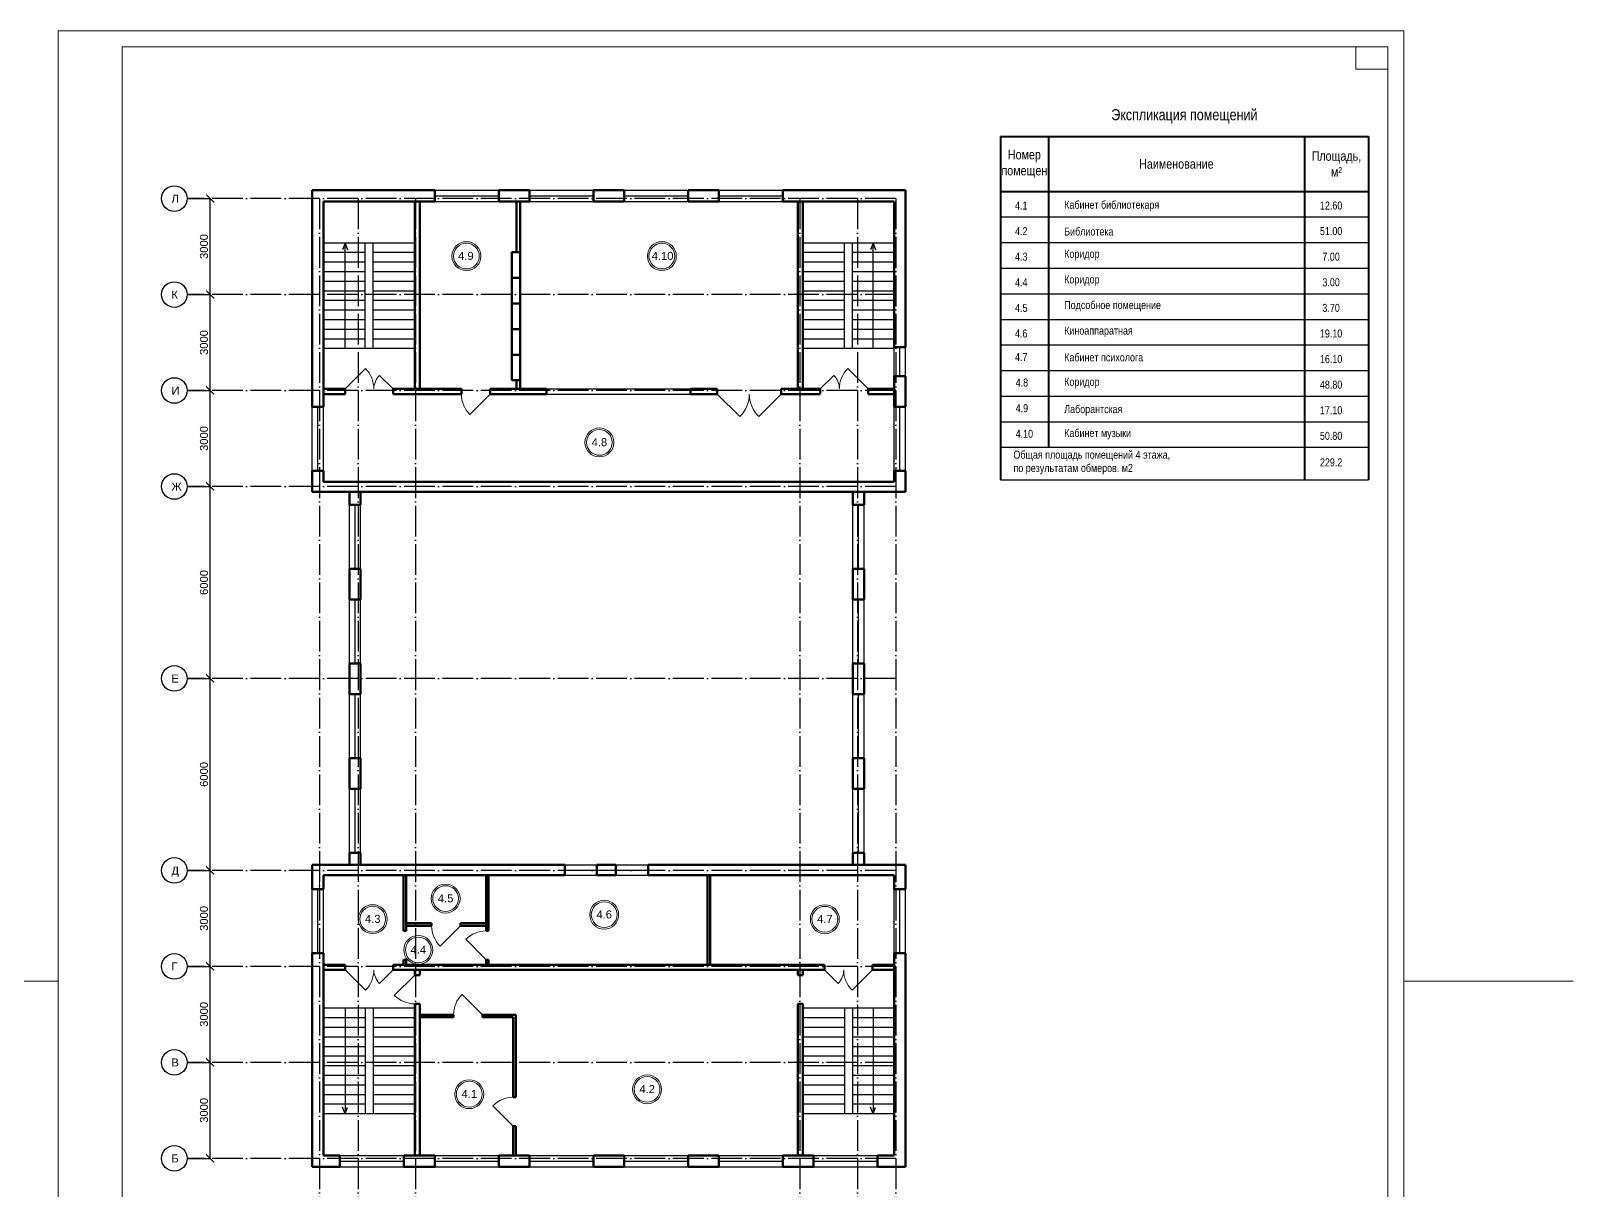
# Model space of a CAD drawing. Header units: millimetres. Extents: x 1982 to 10001982, y -1005230 to 4320529.
# Drawn here: x 2609872 to 2658059, y 1146614 to 1182850 of the extents above; entities that cross this region are included whole.
import ezdxf
from ezdxf.enums import TextEntityAlignment as Align

# ---------------------------------------------------------------- set-up
doc = ezdxf.new("R2010")
doc.units = ezdxf.units.MM
doc.linetypes.add('ACAD_ISO04W100', pattern=[30, 24, -3, 0, -3])
for name, color, linetype, lineweight in [('Level 50', 7, 'Continuous', 0), ('Level 63', 7, 'Continuous', 0), ('Двери', 250, 'Continuous', 5), ('Стены', 7, 'Continuous', 50)]:
    doc.layers.add(name, color=color, linetype=linetype, lineweight=lineweight)
for name, color, linetype in [('Окна', 127, 'Continuous'), ('Оси', 30, 'Continuous'), ('Осн надпись', 7, 'Continuous'), ('размеры оси', 163, 'Continuous')]:
    doc.layers.add(name, color=color, linetype=linetype)
doc.styles.add('_ТАБЛИЧНЫЙ(1-100)', font='arial.ttf', dxfattribs={"width": 0.8, "height": 300})
doc.styles.add('_ТЕКСТОВЫЙ', font='arial.ttf', dxfattribs={"width": 0.8})
doc.styles.get("Standard").update_dxf_attribs({"font": 'arial.ttf'})
doc.styles.add('Style-Arial', font='arial.ttf')
doc.dimstyles.new('100', dxfattribs={"dimtxt": 250, "dimasz": 250, "dimexe": 1.25, "dimexo": 0.625, "dimgap": 65, "dimtad": 1, "dimtxsty": 'Standard', "dimblk": 'ARCHTICK', "dimcen": 250, "dimadec": 0, "dimazin": 0, "dimtfac": 1, "dimtmove": 0, "dimatfit": 3, "dimldrblk": 'ARCHTICK', "dimfxl": 1, "dimarcsym": 0})

# ---------------------------------------------------------------- blocks, each defined once
blk = doc.blocks.new('_ArchTick')
at = {"color": 0, "linetype": 'ByBlock', "const_width": 0.15}
blk.add_lwpolyline([(-0.5, -0.5), (0.5, 0.5)], dxfattribs=at)
blk = doc.blocks.new('*D356')
at = {"layer": 'Defpoints', "color": 0, "lineweight": 0, "transparency": 16777216}
for p in [(2614756, 1150608), (2615474, 1150608), (2614756, 1147608)]:
    blk.add_point(p, dxfattribs=at)
at = {"layer": 'размеры оси', "color": 0, "lineweight": -2, "transparency": 16777216}
for p, q in [((2614756, 1150608), (2615475, 1150608)), ((2615474, 1147608), (2615474, 1150608)), ((2614756, 1147608), (2615475, 1147608))]:
    blk.add_line(p, q, dxfattribs=at)
at = {"layer": 'размеры оси', "color": 0, "lineweight": -2, "transparency": 16777216, "xscale": 250, "yscale": 250, "zscale": 250}
for p, rotation in [((2615474, 1150608), 90), ((2615474, 1147608), 270)]:
    blk.add_blockref('_ArchTick', p, dxfattribs=dict(at, rotation=rotation))
at = {"layer": 'размеры оси', "color": 0, "transparency": 16777216, "insert": (2615281, 1149108), "char_height": 250, "attachment_point": 5, "rotation": 90}
blk.add_mtext('3000', dxfattribs=at)
blk = doc.blocks.new('*D357')
at = {"layer": 'Defpoints', "color": 0, "lineweight": 0, "transparency": 16777216}
for p in [(2614756, 1153608), (2615474, 1153608), (2614756, 1150608)]:
    blk.add_point(p, dxfattribs=at)
at = {"layer": 'размеры оси', "color": 0, "lineweight": -2, "transparency": 16777216}
for p, q in [((2614756, 1153608), (2615475, 1153608)), ((2615474, 1150608), (2615474, 1153608)), ((2614756, 1150608), (2615475, 1150608))]:
    blk.add_line(p, q, dxfattribs=at)
at = {"layer": 'размеры оси', "color": 0, "lineweight": -2, "transparency": 16777216, "xscale": 250, "yscale": 250, "zscale": 250}
for p, rotation in [((2615474, 1153608), 90), ((2615474, 1150608), 270)]:
    blk.add_blockref('_ArchTick', p, dxfattribs=dict(at, rotation=rotation))
at = {"layer": 'размеры оси', "color": 0, "transparency": 16777216, "insert": (2615281, 1152108), "char_height": 250, "attachment_point": 5, "rotation": 90}
blk.add_mtext('3000', dxfattribs=at)
blk = doc.blocks.new('*D358')
at = {"layer": 'Defpoints', "color": 0, "lineweight": 0, "transparency": 16777216}
for p in [(2614756, 1156608), (2615474, 1156608), (2614756, 1153608)]:
    blk.add_point(p, dxfattribs=at)
at = {"layer": 'размеры оси', "color": 0, "lineweight": -2, "transparency": 16777216}
for p, q in [((2614756, 1156608), (2615475, 1156608)), ((2615474, 1153608), (2615474, 1156608)), ((2614756, 1153608), (2615475, 1153608))]:
    blk.add_line(p, q, dxfattribs=at)
at = {"layer": 'размеры оси', "color": 0, "lineweight": -2, "transparency": 16777216, "xscale": 250, "yscale": 250, "zscale": 250}
for p, rotation in [((2615474, 1156608), 90), ((2615474, 1153608), 270)]:
    blk.add_blockref('_ArchTick', p, dxfattribs=dict(at, rotation=rotation))
at = {"layer": 'размеры оси', "color": 0, "transparency": 16777216, "insert": (2615281, 1155108), "char_height": 250, "attachment_point": 5, "rotation": 90}
blk.add_mtext('3000', dxfattribs=at)
blk = doc.blocks.new('*D359')
at = {"layer": 'Defpoints', "color": 0, "lineweight": 0, "transparency": 16777216}
for p in [(2614756, 1162608), (2615474, 1162608), (2614756, 1156608)]:
    blk.add_point(p, dxfattribs=at)
at = {"layer": 'размеры оси', "color": 0, "lineweight": -2, "transparency": 16777216}
for p, q in [((2614756, 1162608), (2615475, 1162608)), ((2615474, 1156608), (2615474, 1162608)), ((2614756, 1156608), (2615475, 1156608))]:
    blk.add_line(p, q, dxfattribs=at)
at = {"layer": 'размеры оси', "color": 0, "lineweight": -2, "transparency": 16777216, "xscale": 250, "yscale": 250, "zscale": 250}
for p, rotation in [((2615474, 1162608), 90), ((2615474, 1156608), 270)]:
    blk.add_blockref('_ArchTick', p, dxfattribs=dict(at, rotation=rotation))
at = {"layer": 'размеры оси', "color": 0, "transparency": 16777216, "insert": (2615281, 1159608), "char_height": 250, "attachment_point": 5, "rotation": 90}
blk.add_mtext('6000', dxfattribs=at)
blk = doc.blocks.new('*D360')
at = {"layer": 'Defpoints', "color": 0, "lineweight": 0, "transparency": 16777216}
for p in [(2614756, 1168608), (2615474, 1168608), (2614756, 1162608)]:
    blk.add_point(p, dxfattribs=at)
at = {"layer": 'размеры оси', "color": 0, "lineweight": -2, "transparency": 16777216}
for p, q in [((2614756, 1168608), (2615475, 1168608)), ((2615474, 1162608), (2615474, 1168608)), ((2614756, 1162608), (2615475, 1162608))]:
    blk.add_line(p, q, dxfattribs=at)
at = {"layer": 'размеры оси', "color": 0, "lineweight": -2, "transparency": 16777216, "xscale": 250, "yscale": 250, "zscale": 250}
for p, rotation in [((2615474, 1168608), 90), ((2615474, 1162608), 270)]:
    blk.add_blockref('_ArchTick', p, dxfattribs=dict(at, rotation=rotation))
at = {"layer": 'размеры оси', "color": 0, "transparency": 16777216, "insert": (2615281, 1165608), "char_height": 250, "attachment_point": 5, "rotation": 90}
blk.add_mtext('6000', dxfattribs=at)
blk = doc.blocks.new('*D361')
at = {"layer": 'Defpoints', "color": 0, "lineweight": 0, "transparency": 16777216}
for p in [(2614756, 1171608), (2615474, 1171608), (2614756, 1168608)]:
    blk.add_point(p, dxfattribs=at)
at = {"layer": 'размеры оси', "color": 0, "lineweight": -2, "transparency": 16777216}
for p, q in [((2614756, 1171608), (2615475, 1171608)), ((2615474, 1168608), (2615474, 1171608)), ((2614756, 1168608), (2615475, 1168608))]:
    blk.add_line(p, q, dxfattribs=at)
at = {"layer": 'размеры оси', "color": 0, "lineweight": -2, "transparency": 16777216, "xscale": 250, "yscale": 250, "zscale": 250}
for p, rotation in [((2615474, 1171608), 90), ((2615474, 1168608), 270)]:
    blk.add_blockref('_ArchTick', p, dxfattribs=dict(at, rotation=rotation))
at = {"layer": 'размеры оси', "color": 0, "transparency": 16777216, "insert": (2615281, 1170108), "char_height": 250, "attachment_point": 5, "rotation": 90}
blk.add_mtext('3000', dxfattribs=at)
blk = doc.blocks.new('*D362')
at = {"layer": 'Defpoints', "color": 0, "lineweight": 0, "transparency": 16777216}
for p in [(2614756, 1174608), (2615474, 1174608), (2614756, 1171608)]:
    blk.add_point(p, dxfattribs=at)
at = {"layer": 'размеры оси', "color": 0, "lineweight": -2, "transparency": 16777216}
for p, q in [((2614756, 1174608), (2615475, 1174608)), ((2615474, 1171608), (2615474, 1174608)), ((2614756, 1171608), (2615475, 1171608))]:
    blk.add_line(p, q, dxfattribs=at)
at = {"layer": 'размеры оси', "color": 0, "lineweight": -2, "transparency": 16777216, "xscale": 250, "yscale": 250, "zscale": 250}
for p, rotation in [((2615474, 1174608), 90), ((2615474, 1171608), 270)]:
    blk.add_blockref('_ArchTick', p, dxfattribs=dict(at, rotation=rotation))
at = {"layer": 'размеры оси', "color": 0, "transparency": 16777216, "insert": (2615281, 1173108), "char_height": 250, "attachment_point": 5, "rotation": 90}
blk.add_mtext('3000', dxfattribs=at)
blk = doc.blocks.new('*D363')
at = {"layer": 'Defpoints', "color": 0, "lineweight": 0, "transparency": 16777216}
for p in [(2614756, 1177608), (2615474, 1177608), (2614756, 1174608)]:
    blk.add_point(p, dxfattribs=at)
at = {"layer": 'размеры оси', "color": 0, "lineweight": -2, "transparency": 16777216}
for p, q in [((2614756, 1177608), (2615475, 1177608)), ((2615474, 1174608), (2615474, 1177608)), ((2614756, 1174608), (2615475, 1174608))]:
    blk.add_line(p, q, dxfattribs=at)
at = {"layer": 'размеры оси', "color": 0, "lineweight": -2, "transparency": 16777216, "xscale": 250, "yscale": 250, "zscale": 250}
for p, rotation in [((2615474, 1177608), 90), ((2615474, 1174608), 270)]:
    blk.add_blockref('_ArchTick', p, dxfattribs=dict(at, rotation=rotation))
at = {"layer": 'размеры оси', "color": 0, "transparency": 16777216, "insert": (2615281, 1176108), "char_height": 250, "attachment_point": 5, "rotation": 90}
blk.add_mtext('3000', dxfattribs=at)

msp = doc.modelspace()

# ---------------------------------------------------------------- linework, layer by layer
at = {"color": 0, "linetype": 'ByBlock', "lineweight": 40}
for p, q in [((2640163, 1179544.767), (2651663, 1179544.767)), ((2640163, 1179544.767), (2640163, 1168816.378)), ((2641663, 1179544.767), (2641663, 1169832.34)), ((2649663, 1179544.767), (2649663, 1168816.378)), ((2651663, 1179544.767), (2651663, 1168816.378)), ((2640163, 1177832.34), (2651663, 1177832.34))]:
    msp.add_line(p, q, dxfattribs=at)
at = {"color": 0, "linetype": 'ByBlock', "lineweight": -2}
for p, q in [((2640163, 1177032.34), (2651663, 1177032.34)), ((2640163, 1176232.34), (2651663, 1176232.34)), ((2640163, 1175432.34), (2651663, 1175432.34)), ((2640163, 1174632.34), (2651663, 1174632.34)), ((2640163, 1173832.34), (2651663, 1173832.34)), ((2640163, 1173032.34), (2651663, 1173032.34)), ((2640163, 1172232.34), (2651663, 1172232.34)), ((2640163, 1171432.34), (2651663, 1171432.34)), ((2640163, 1170632.34), (2651663, 1170632.34)), ((2640163, 1169832.34), (2651663, 1169832.34))]:
    msp.add_line(p, q, dxfattribs=at)
for p, q in [((2621864.462, 1176217.579), (2619014.462, 1176217.579)), ((2620314.462, 1175917.579), (2619014.462, 1175917.579)), ((2619690.952, 1176217.579), (2619613.427, 1176009.735)), ((2619690.952, 1172917.579), (2619690.952, 1176217.579)), ((2619690.952, 1176217.579), (2619768.476, 1176009.735)), ((2620314.462, 1172917.579), (2620314.462, 1176217.579)), ((2620564.462, 1172917.579), (2620564.462, 1176217.579)), ((2621864.462, 1175917.579), (2620564.462, 1175917.579)), ((2636844.462, 1176217.579), (2633994.462, 1176217.579)), ((2635294.462, 1175917.579), (2633994.462, 1175917.579)), ((2635294.462, 1172917.579), (2635294.462, 1176217.579)), ((2635544.462, 1172917.579), (2635544.462, 1176217.579)), ((2636844.462, 1175917.579), (2635544.462, 1175917.579)), ((2636184.451, 1176217.579), (2636106.926, 1176009.735)), ((2636184.451, 1172917.579), (2636184.451, 1176217.579)), ((2636184.451, 1176217.579), (2636261.976, 1176009.735)), ((2620314.462, 1175617.579), (2619014.462, 1175617.579)), ((2620314.462, 1175317.579), (2619014.462, 1175317.579)), ((2621864.462, 1175617.579), (2620564.462, 1175617.579)), ((2621864.462, 1175317.579), (2620564.462, 1175317.579)), ((2635294.462, 1175617.579), (2633994.462, 1175617.579)), ((2635294.462, 1175317.579), (2633994.462, 1175317.579)), ((2636844.462, 1175617.579), (2635544.462, 1175617.579)), ((2636844.462, 1175317.579), (2635544.462, 1175317.579)), ((2620314.462, 1175017.579), (2619014.462, 1175017.579)), ((2621864.462, 1175017.579), (2620564.462, 1175017.579)), ((2635294.462, 1175017.579), (2633994.462, 1175017.579)), ((2636844.462, 1175017.579), (2635544.462, 1175017.579)), ((2620314.462, 1174717.579), (2619014.462, 1174717.579)), ((2620314.462, 1174417.579), (2619014.462, 1174417.579)), ((2621864.462, 1174717.579), (2620564.462, 1174717.579)), ((2621864.462, 1174417.579), (2620564.462, 1174417.579)), ((2635294.462, 1174717.579), (2633994.462, 1174717.579)), ((2635294.462, 1174417.579), (2633994.462, 1174417.579)), ((2636844.462, 1174717.579), (2635544.462, 1174717.579)), ((2636844.462, 1174417.579), (2635544.462, 1174417.579)), ((2620314.462, 1174117.579), (2619014.462, 1174117.579)), ((2621864.462, 1174117.579), (2620564.462, 1174117.579)), ((2635294.462, 1174117.579), (2633994.462, 1174117.579)), ((2636844.462, 1174117.579), (2635544.462, 1174117.579)), ((2620314.462, 1173817.579), (2619014.462, 1173817.579)), ((2620314.462, 1173517.579), (2619014.462, 1173517.579)), ((2621864.462, 1173817.579), (2620564.462, 1173817.579)), ((2621864.462, 1173517.579), (2620564.462, 1173517.579)), ((2635294.462, 1173817.579), (2633994.462, 1173817.579)), ((2635294.462, 1173517.579), (2633994.462, 1173517.579)), ((2636844.462, 1173817.579), (2635544.462, 1173817.579)), ((2636844.462, 1173517.579), (2635544.462, 1173517.579)), ((2620314.462, 1173217.579), (2619014.462, 1173217.579)), ((2621864.462, 1172917.579), (2619014.462, 1172917.579)), ((2621864.462, 1173217.579), (2620564.462, 1173217.579)), ((2635294.462, 1173217.579), (2633994.462, 1173217.579)), ((2636844.462, 1172917.579), (2633994.462, 1172917.579)), ((2636844.462, 1173217.579), (2635544.462, 1173217.579)), ((2621864.462, 1152297.579), (2619014.462, 1152297.579)), ((2619690.952, 1152297.579), (2619690.952, 1148997.579)), ((2620314.462, 1152297.579), (2620314.462, 1148997.579)), ((2620564.462, 1152297.579), (2620564.462, 1148997.579)), ((2636844.462, 1152297.579), (2633994.462, 1152297.579)), ((2635294.462, 1152297.579), (2635294.462, 1148997.579)), ((2635544.462, 1152297.579), (2635544.462, 1148997.579)), ((2636184.451, 1152297.579), (2636184.451, 1148997.579)), ((2620314.462, 1151997.579), (2619014.462, 1151997.579)), ((2620314.462, 1151697.579), (2619014.462, 1151697.579)), ((2621864.462, 1151997.579), (2620564.462, 1151997.579)), ((2621864.462, 1151697.579), (2620564.462, 1151697.579)), ((2635294.462, 1151997.579), (2633994.462, 1151997.579)), ((2635294.462, 1151697.579), (2633994.462, 1151697.579)), ((2636844.462, 1151997.579), (2635544.462, 1151997.579)), ((2636844.462, 1151697.579), (2635544.462, 1151697.579)), ((2620314.462, 1151397.579), (2619014.462, 1151397.579)), ((2621864.462, 1151397.579), (2620564.462, 1151397.579)), ((2635294.462, 1151397.579), (2633994.462, 1151397.579)), ((2636844.462, 1151397.579), (2635544.462, 1151397.579)), ((2620314.462, 1151097.579), (2619014.462, 1151097.579)), ((2620314.462, 1150797.579), (2619014.462, 1150797.579)), ((2621864.462, 1151097.579), (2620564.462, 1151097.579)), ((2621864.462, 1150797.579), (2620564.462, 1150797.579)), ((2635294.462, 1151097.579), (2633994.462, 1151097.579)), ((2635294.462, 1150797.579), (2633994.462, 1150797.579)), ((2636844.462, 1151097.579), (2635544.462, 1151097.579)), ((2636844.462, 1150797.579), (2635544.462, 1150797.579)), ((2620314.462, 1150497.579), (2619014.462, 1150497.579)), ((2621864.462, 1150497.579), (2620564.462, 1150497.579)), ((2635294.462, 1150497.579), (2633994.462, 1150497.579)), ((2636844.462, 1150497.579), (2635544.462, 1150497.579)), ((2620314.462, 1150197.579), (2619014.462, 1150197.579)), ((2620314.462, 1149897.579), (2619014.462, 1149897.579)), ((2621864.462, 1150197.579), (2620564.462, 1150197.579)), ((2621864.462, 1149897.579), (2620564.462, 1149897.579)), ((2635294.462, 1150197.579), (2633994.462, 1150197.579)), ((2635294.462, 1149897.579), (2633994.462, 1149897.579)), ((2636844.462, 1150197.579), (2635544.462, 1150197.579)), ((2636844.462, 1149897.579), (2635544.462, 1149897.579)), ((2620314.462, 1149597.579), (2619014.462, 1149597.579)), ((2620314.462, 1149297.579), (2619014.462, 1149297.579)), ((2621864.462, 1149597.579), (2620564.462, 1149597.579)), ((2621864.462, 1149297.579), (2620564.462, 1149297.579)), ((2635294.462, 1149597.579), (2633994.462, 1149597.579)), ((2635294.462, 1149297.579), (2633994.462, 1149297.579)), ((2636844.462, 1149597.579), (2635544.462, 1149597.579)), ((2636844.462, 1149297.579), (2635544.462, 1149297.579)), ((2621864.462, 1148997.579), (2619014.462, 1148997.579)), ((2619690.952, 1148997.579), (2619613.427, 1149205.423)), ((2619690.952, 1148997.579), (2619768.476, 1149205.423)), ((2636844.462, 1148997.579), (2633994.462, 1148997.579)), ((2636184.451, 1148997.579), (2636106.926, 1149205.423)), ((2636184.451, 1148997.579), (2636261.976, 1149205.423))]:
    msp.add_line(p, q)
at = {"lineweight": 30}
for p, q in [((2625978.865, 1171657.579), (2630478.865, 1171657.579)), ((2625978.865, 1171497.579), (2630478.865, 1171497.579)), ((2626554.016, 1156777.579), (2627554.016, 1156777.579)), ((2626554.016, 1156617.579), (2627554.016, 1156617.579)), ((2628154.016, 1156777.579), (2629154.016, 1156777.579)), ((2628154.016, 1156617.579), (2629154.016, 1156617.579)), ((2626554.016, 1156457.579), (2627554.016, 1156457.579)), ((2628154.016, 1156457.579), (2629154.016, 1156457.579))]:
    msp.add_line(p, q, dxfattribs=at)
at = {"lineweight": 53}
for p, q in [((2626554.016, 1156457.579), (2626554.016, 1156777.579)), ((2627554.016, 1156457.579), (2627554.016, 1156777.579)), ((2628154.016, 1156457.579), (2628154.016, 1156777.579)), ((2629154.016, 1156457.579), (2629154.016, 1156777.579)), ((2621514.462, 1154717.579), (2621594.462, 1154717.579)), ((2622394.462, 1154957.579), (2622394.462, 1154877.579)), ((2623294.462, 1154957.579), (2623294.462, 1154877.579)), ((2624094.462, 1154717.579), (2624174.462, 1154717.579)), ((2621514.462, 1153817.579), (2621594.462, 1153817.579)), ((2624094.462, 1153817.579), (2624174.462, 1153817.579)), ((2621864.462, 1153337.579), (2622024.462, 1153337.579)), ((2633834.462, 1153337.579), (2633994.462, 1153337.579)), ((2621864.462, 1152437.579), (2622024.462, 1152437.579)), ((2633834.462, 1152437.579), (2633994.462, 1152437.579)), ((2623079.016, 1152097.579), (2623079.016, 1152017.579)), ((2623979.016, 1152097.579), (2623979.016, 1152017.579)), ((2624944.462, 1149517.579), (2625024.462, 1149517.579)), ((2624944.462, 1148617.579), (2625024.462, 1148617.579))]:
    msp.add_line(p, q, dxfattribs=at)
at = {"color": 40}
msp.add_line((2628154.016, 1156607.579), (2627554.016, 1156607.579), dxfattribs=at)
at = {"color": 7, "linetype": 'Continuous', "lineweight": 0}
for p, q in [((2605434.31, 1153150.016), (2610721.797, 1153150.016)), ((2652771.797, 1153150.016), (2658059.285, 1153150.016))]:
    msp.add_line(p, q, dxfattribs=at)
at = {"color": 7, "linetype": 'Continuous', "lineweight": 13}
for centre, radius in [((2623480.787, 1175807.994), 452.013), ((2623480.787, 1175807.994), 402.013), ((2629586.978, 1175807.994), 452.013), ((2629586.978, 1175807.994), 402.013), ((2627634.587, 1169984.917), 452.013), ((2627634.587, 1169984.917), 402.013), ((2622829.172, 1155727.815), 452.013), ((2622829.172, 1155727.815), 402.013), ((2627785.326, 1155224.214), 452.013), ((2627785.326, 1155224.214), 402.013), ((2620551.757, 1155084.317), 452.013), ((2620551.757, 1155084.317), 402.013), ((2634678.942, 1155082.81), 452.013), ((2634678.942, 1155082.81), 402.013), ((2621977.364, 1154121.606), 452.013), ((2621977.364, 1154121.606), 402.013), ((2623568.885, 1149613.66), 452.013), ((2623568.885, 1149613.66), 402.013), ((2629125.917, 1149765.081), 452.013), ((2629125.917, 1149765.081), 402.013)]:
    msp.add_circle(centre, radius, dxfattribs=at)
at = {"layer": 'Level 50', "color": 7, "linetype": 'Continuous', "lineweight": 13}
for p, q in [((2651271.797, 1182350.016), (2651271.797, 1181650.016)), ((2651271.797, 1181650.016), (2652271.797, 1181650.016))]:
    msp.add_line(p, q, dxfattribs=at)
at = {"layer": 'Level 63', "color": 7, "linetype": 'Continuous', "lineweight": 13}
for points in [[(2610721.797, 1123450.016), (2652771.797, 1123450.016), (2652771.797, 1182850.016), (2610721.797, 1182850.016)], [(2612721.797, 1123950.016), (2652271.797, 1123950.016), (2652271.797, 1182350.016), (2612721.797, 1182350.016)]]:
    msp.add_3dface(points, dxfattribs=at)
at = {"layer": 'Двери'}
for p, q in [((2619689.462, 1171657.579), (2620325.858, 1172293.975)), ((2621189.462, 1171657.579), (2620765.198, 1172081.843)), ((2634534.462, 1171657.579), (2634958.726, 1172081.843)), ((2636034.462, 1171657.579), (2635398.066, 1172293.975)), ((2624224.462, 1171497.579), (2623588.066, 1170861.183)), ((2631318.865, 1171497.579), (2632025.972, 1170790.472)), ((2633318.865, 1171497.579), (2632611.758, 1170790.472)), ((2618894.462, 1155827.579), (2618894.462, 1156457.579)), ((2623294.462, 1154877.579), (2622658.066, 1154241.183)), ((2624094.462, 1153817.579), (2623458.066, 1154453.975)), ((2619689.462, 1153497.579), (2620325.858, 1152861.183)), ((2621189.462, 1153497.579), (2620765.198, 1153073.315)), ((2621864.462, 1153337.579), (2621228.066, 1152701.183)), ((2634669.462, 1153497.579), (2635093.726, 1153073.315)), ((2636169.462, 1153497.579), (2635533.066, 1152861.183)), ((2623979.016, 1152097.579), (2623342.62, 1152733.975)), ((2624944.462, 1148617.579), (2624308.066, 1149253.975))]:
    msp.add_line(p, q, dxfattribs=at)
for centre, radius, start, end in [((2619689.462, 1171657.579), 900, 0, 45), ((2621189.462, 1171657.579), 600, 135, 180), ((2634534.462, 1171657.579), 600, 0, 45), ((2636034.462, 1171657.579), 900, 135, 180), ((2624224.462, 1171497.579), 900, 180, 225), ((2631318.865, 1171497.579), 1000, 315, 0), ((2633318.865, 1171497.579), 1000, 180, 225), ((2623294.462, 1154877.579), 900, 180, 225), ((2624094.462, 1153817.579), 900, 90, 135), ((2619689.462, 1153497.579), 900, 315, 0), ((2621189.462, 1153497.579), 600, 180, 225), ((2634669.462, 1153497.579), 600, 315, 0), ((2636169.462, 1153497.579), 900, 180, 225), ((2621864.462, 1153337.579), 900, 225, 270), ((2623979.016, 1152097.579), 900, 135, 180), ((2624944.462, 1148617.579), 900, 90, 135)]:
    msp.add_arc(centre, radius, start, end, dxfattribs=at)
at = {"layer": 'Окна'}
for p, q in [((2622489.462, 1177867.579), (2624489.462, 1177867.579)), ((2625449.462, 1177867.579), (2627449.462, 1177867.579)), ((2628409.462, 1177867.579), (2630409.462, 1177867.579)), ((2631369.462, 1177867.579), (2633369.462, 1177867.579)), ((2622489.462, 1177692.579), (2624489.462, 1177692.579)), ((2622489.462, 1177517.579), (2624489.462, 1177517.579)), ((2625449.462, 1177692.579), (2627449.462, 1177692.579)), ((2625449.462, 1177517.579), (2627449.462, 1177517.579)), ((2628409.462, 1177692.579), (2630409.462, 1177692.579)), ((2628409.462, 1177517.579), (2630409.462, 1177517.579)), ((2631369.462, 1177692.579), (2633369.462, 1177692.579)), ((2631369.462, 1177517.579), (2633369.462, 1177517.579)), ((2636844.462, 1172057.579), (2636844.462, 1172957.579)), ((2637019.462, 1172057.579), (2637019.462, 1172957.579)), ((2637194.462, 1172057.579), (2637194.462, 1172957.579)), ((2618664.462, 1169097.579), (2618664.462, 1171097.579)), ((2618839.462, 1169097.579), (2618839.462, 1171097.579)), ((2619014.462, 1169097.579), (2619014.462, 1171097.579)), ((2636844.462, 1169097.579), (2636844.462, 1171097.579)), ((2637019.462, 1169097.579), (2637019.462, 1171097.579)), ((2637194.462, 1169097.579), (2637194.462, 1171097.579)), ((2619824.462, 1166037.579), (2619824.462, 1168037.579)), ((2619999.462, 1166037.579), (2619999.462, 1168037.579)), ((2620174.462, 1166037.579), (2620174.462, 1168037.579)), ((2635554.462, 1166037.579), (2635554.462, 1168037.579)), ((2635729.462, 1166037.579), (2635729.462, 1168037.579)), ((2635904.462, 1166037.579), (2635904.462, 1168037.579)), ((2619824.462, 1163077.579), (2619824.462, 1165077.579)), ((2619999.462, 1163077.579), (2619999.462, 1165077.579)), ((2620174.462, 1163077.579), (2620174.462, 1165077.579)), ((2635554.462, 1163077.579), (2635554.462, 1165077.579)), ((2635729.462, 1163077.579), (2635729.462, 1165077.579)), ((2635904.462, 1163077.579), (2635904.462, 1165077.579)), ((2619824.462, 1160117.579), (2619824.462, 1162117.579)), ((2619999.462, 1160117.579), (2619999.462, 1162117.579)), ((2620174.462, 1160117.579), (2620174.462, 1162117.579)), ((2635554.462, 1160117.579), (2635554.462, 1162117.579)), ((2635729.462, 1160117.579), (2635729.462, 1162117.579)), ((2635904.462, 1160117.579), (2635904.462, 1162117.579)), ((2619824.462, 1157157.579), (2619824.462, 1159157.579)), ((2619999.462, 1157157.579), (2619999.462, 1159157.579)), ((2620174.462, 1157157.579), (2620174.462, 1159157.579)), ((2635554.462, 1157157.579), (2635554.462, 1159157.579)), ((2635729.462, 1157157.579), (2635729.462, 1159157.579)), ((2635904.462, 1157157.579), (2635904.462, 1159157.579)), ((2618664.462, 1154017.579), (2618664.462, 1156017.579)), ((2618839.462, 1154017.579), (2618839.462, 1156017.579)), ((2619014.462, 1154017.579), (2619014.462, 1156017.579)), ((2636844.462, 1154017.579), (2636844.462, 1156017.579)), ((2637019.462, 1154017.579), (2637019.462, 1156017.579)), ((2637194.462, 1154017.579), (2637194.462, 1156017.579)), ((2619529.462, 1147697.579), (2621529.462, 1147697.579)), ((2619529.462, 1147522.579), (2621529.462, 1147522.579)), ((2622489.462, 1147697.579), (2624489.462, 1147697.579)), ((2622489.462, 1147522.579), (2624489.462, 1147522.579)), ((2625449.462, 1147697.579), (2627449.462, 1147697.579)), ((2625449.462, 1147522.579), (2627449.462, 1147522.579)), ((2628409.462, 1147697.579), (2630409.462, 1147697.579)), ((2628409.462, 1147522.579), (2630409.462, 1147522.579)), ((2631369.462, 1147697.579), (2633369.462, 1147697.579)), ((2631369.462, 1147522.579), (2633369.462, 1147522.579)), ((2634329.462, 1147697.579), (2636329.462, 1147697.579)), ((2634329.462, 1147522.579), (2636329.462, 1147522.579)), ((2619529.462, 1147347.579), (2621529.462, 1147347.579)), ((2622489.462, 1147347.579), (2624489.462, 1147347.579)), ((2625449.462, 1147347.579), (2627449.462, 1147347.579)), ((2628409.462, 1147347.579), (2630409.462, 1147347.579)), ((2631369.462, 1147347.579), (2633369.462, 1147347.579)), ((2634329.462, 1147347.579), (2636329.462, 1147347.579))]:
    msp.add_line(p, q, dxfattribs=at)
at = {"layer": 'Оси', "linetype": 'ACAD_ISO04W100', "ltscale": 40}
for p, q in [((2636894.462, 1177607.579), (2614755.548, 1177607.579)), ((2618894.462, 1177607.579), (2618894.462, 1142667.611)), ((2620094.462, 1177607.579), (2620094.462, 1142667.611)), ((2621894.462, 1177607.579), (2621894.462, 1142667.611)), ((2633894.462, 1177607.579), (2633894.462, 1142667.611)), ((2635694.462, 1177607.579), (2635694.462, 1142667.611)), ((2636894.462, 1177607.579), (2636894.462, 1142667.611)), ((2636894.462, 1174607.579), (2614755.548, 1174607.579)), ((2636894.462, 1171607.579), (2614755.548, 1171607.579)), ((2636894.462, 1168607.579), (2614755.548, 1168607.579)), ((2636894.462, 1162607.579), (2614755.548, 1162607.579)), ((2636894.462, 1156607.579), (2614755.548, 1156607.579)), ((2636894.462, 1153607.579), (2614755.548, 1153607.579)), ((2636894.462, 1150607.579), (2614755.548, 1150607.579)), ((2636894.462, 1147607.579), (2614755.548, 1147607.579))]:
    msp.add_line(p, q, dxfattribs=at)
at = {"layer": 'Осн надпись', "ltscale": 40}
for centre in [(2614355.548, 1177607.579), (2614355.548, 1174607.579), (2614355.548, 1171607.579), (2614355.548, 1168607.579), (2614355.548, 1162607.579), (2614355.548, 1156607.579), (2614355.548, 1153607.579), (2614355.548, 1150607.579), (2614355.548, 1147607.579)]:
    msp.add_circle(centre, 400, dxfattribs=at)
at = {"layer": 'размеры оси', "color": 7, "lineweight": 30}
msp.add_line((2640163, 1168816.378), (2651663, 1168816.378), dxfattribs=at)
at = {"layer": 'Стены'}
for p, q in [((2622489.462, 1177867.579), (2618664.462, 1177867.579)), ((2618664.462, 1171097.579), (2618664.462, 1177867.579)), ((2622489.462, 1177867.579), (2622489.462, 1177517.579)), ((2625449.462, 1177867.579), (2624489.462, 1177867.579)), ((2624489.462, 1177867.579), (2624489.462, 1177517.579)), ((2625449.462, 1177867.579), (2625449.462, 1177517.579)), ((2628409.462, 1177867.579), (2627449.462, 1177867.579)), ((2627449.462, 1177867.579), (2627449.462, 1177517.579)), ((2628409.462, 1177867.579), (2628409.462, 1177517.579)), ((2631369.462, 1177867.579), (2630409.462, 1177867.579)), ((2630409.462, 1177867.579), (2630409.462, 1177517.579)), ((2631369.462, 1177867.579), (2631369.462, 1177517.579)), ((2637194.462, 1177867.579), (2633369.462, 1177867.579)), ((2633369.462, 1177867.579), (2633369.462, 1177517.579)), ((2637194.462, 1177867.579), (2637194.462, 1172957.579)), ((2622489.462, 1177517.579), (2619014.462, 1177517.579)), ((2619014.462, 1171097.579), (2619014.462, 1177517.579)), ((2619014.462, 1173367.579), (2619014.462, 1177517.579)), ((2621864.462, 1171657.579), (2621864.462, 1177517.579)), ((2622024.462, 1171657.579), (2622024.462, 1177517.579)), ((2625449.462, 1177517.579), (2624489.462, 1177517.579)), ((2625044.462, 1175927.579), (2625044.462, 1177517.579)), ((2625164.462, 1171657.579), (2625164.462, 1177517.579)), ((2628409.462, 1177517.579), (2627449.462, 1177517.579)), ((2631369.462, 1177517.579), (2630409.462, 1177517.579)), ((2636844.462, 1177517.579), (2633369.462, 1177517.579)), ((2633834.462, 1171657.579), (2633834.462, 1177517.579)), ((2633994.462, 1171657.579), (2633994.462, 1177517.579)), ((2636844.462, 1172957.579), (2636844.462, 1177517.579)), ((2636844.462, 1177517.579), (2636844.462, 1173367.579)), ((2636844.462, 1172957.579), (2637194.462, 1172957.579)), ((2625044.462, 1171657.579), (2625044.462, 1171927.579)), ((2636844.462, 1171097.579), (2636844.462, 1172057.579)), ((2636844.462, 1172057.579), (2637194.462, 1172057.579)), ((2637194.462, 1172057.579), (2637194.462, 1171097.579)), ((2619689.462, 1171657.579), (2619014.462, 1171657.579)), ((2619689.462, 1171497.579), (2619014.462, 1171497.579)), ((2619689.462, 1171657.579), (2619689.462, 1171497.579)), ((2623324.462, 1171657.579), (2621189.462, 1171657.579)), ((2621189.462, 1171657.579), (2621189.462, 1171497.579)), ((2623324.462, 1171497.579), (2621189.462, 1171497.579)), ((2623324.462, 1171657.579), (2623324.462, 1171497.579)), ((2625978.865, 1171657.579), (2624224.462, 1171657.579)), ((2624224.462, 1171657.579), (2624224.462, 1171497.579)), ((2625978.865, 1171497.579), (2624224.462, 1171497.579)), ((2625978.865, 1171657.579), (2625978.865, 1171497.579)), ((2631318.865, 1171657.579), (2630478.865, 1171657.579)), ((2630478.865, 1171657.579), (2630478.865, 1171497.579)), ((2631318.865, 1171497.579), (2630478.865, 1171497.579)), ((2631318.865, 1171657.579), (2631318.865, 1171497.579)), ((2634534.462, 1171657.579), (2633318.865, 1171657.579)), ((2633318.865, 1171657.579), (2633318.865, 1171497.579)), ((2634534.462, 1171497.579), (2633318.865, 1171497.579)), ((2634534.462, 1171657.579), (2634534.462, 1171497.579)), ((2636844.462, 1171657.579), (2636034.462, 1171657.579)), ((2636034.462, 1171657.579), (2636034.462, 1171497.579)), ((2636844.462, 1171497.579), (2636034.462, 1171497.579)), ((2618664.462, 1171097.579), (2619014.462, 1171097.579)), ((2636844.462, 1171097.579), (2637194.462, 1171097.579)), ((2618664.462, 1168437.579), (2618664.462, 1169097.579)), ((2618664.462, 1169097.579), (2619014.462, 1169097.579)), ((2619014.462, 1168757.579), (2619014.462, 1169097.579)), ((2636844.462, 1168757.579), (2636844.462, 1169097.579)), ((2636844.462, 1169097.579), (2637194.462, 1169097.579)), ((2637194.462, 1169097.579), (2637194.462, 1168437.579)), ((2619014.462, 1168757.579), (2636844.462, 1168757.579)), ((2618664.462, 1168437.579), (2637194.462, 1168437.579)), ((2619824.462, 1168037.579), (2619824.462, 1168437.579)), ((2620174.462, 1168037.579), (2620174.462, 1168437.579)), ((2635554.462, 1168037.579), (2635554.462, 1168437.579)), ((2635904.462, 1168037.579), (2635904.462, 1168437.579)), ((2620174.462, 1168037.579), (2619824.462, 1168037.579)), ((2635904.462, 1168037.579), (2635554.462, 1168037.579)), ((2619824.462, 1165077.579), (2619824.462, 1166037.579)), ((2619824.462, 1166037.579), (2619824.462, 1165077.579)), ((2620174.462, 1166037.579), (2619824.462, 1166037.579)), ((2620174.462, 1165077.579), (2620174.462, 1166037.579)), ((2620174.462, 1166037.579), (2620174.462, 1165077.579)), ((2635554.462, 1165077.579), (2635554.462, 1166037.579)), ((2635554.462, 1166037.579), (2635554.462, 1165077.579)), ((2635904.462, 1166037.579), (2635554.462, 1166037.579)), ((2635904.462, 1165077.579), (2635904.462, 1166037.579)), ((2635904.462, 1166037.579), (2635904.462, 1165077.579)), ((2620174.462, 1165077.579), (2619824.462, 1165077.579)), ((2635904.462, 1165077.579), (2635554.462, 1165077.579)), ((2619824.462, 1162117.579), (2619824.462, 1163077.579)), ((2619824.462, 1163077.579), (2619824.462, 1162117.579)), ((2620174.462, 1163077.579), (2619824.462, 1163077.579)), ((2620174.462, 1162117.579), (2620174.462, 1163077.579)), ((2620174.462, 1163077.579), (2620174.462, 1162117.579)), ((2635554.462, 1162117.579), (2635554.462, 1163077.579)), ((2635554.462, 1163077.579), (2635554.462, 1162117.579)), ((2635904.462, 1163077.579), (2635554.462, 1163077.579)), ((2635904.462, 1162117.579), (2635904.462, 1163077.579)), ((2635904.462, 1163077.579), (2635904.462, 1162117.579)), ((2620174.462, 1162117.579), (2619824.462, 1162117.579)), ((2635904.462, 1162117.579), (2635554.462, 1162117.579)), ((2619824.462, 1159157.579), (2619824.462, 1160117.579)), ((2619824.462, 1160117.579), (2619824.462, 1159157.579)), ((2620174.462, 1160117.579), (2619824.462, 1160117.579)), ((2620174.462, 1159157.579), (2620174.462, 1160117.579)), ((2620174.462, 1160117.579), (2620174.462, 1159157.579)), ((2635554.462, 1159157.579), (2635554.462, 1160117.579)), ((2635554.462, 1160117.579), (2635554.462, 1159157.579)), ((2635904.462, 1160117.579), (2635554.462, 1160117.579)), ((2635904.462, 1159157.579), (2635904.462, 1160117.579)), ((2635904.462, 1160117.579), (2635904.462, 1159157.579)), ((2620174.462, 1159157.579), (2619824.462, 1159157.579)), ((2635904.462, 1159157.579), (2635554.462, 1159157.579)), ((2619824.462, 1156777.579), (2619824.462, 1157157.579)), ((2620174.462, 1157157.579), (2619824.462, 1157157.579)), ((2620174.462, 1156777.579), (2620174.462, 1157157.579)), ((2635554.462, 1156777.579), (2635554.462, 1157157.579)), ((2635904.462, 1157157.579), (2635554.462, 1157157.579)), ((2635904.462, 1156777.579), (2635904.462, 1157157.579)), ((2618664.462, 1156777.579), (2626554.016, 1156777.579)), ((2618664.462, 1156777.579), (2618664.462, 1156017.579)), ((2627554.016, 1156777.579), (2628154.016, 1156777.579)), ((2627554.016, 1156777.579), (2628154.016, 1156777.579)), ((2629154.016, 1156777.579), (2637194.462, 1156777.579)), ((2637194.462, 1156017.579), (2637194.462, 1156777.579)), ((2619014.462, 1156457.579), (2626554.016, 1156457.579)), ((2619014.462, 1156457.579), (2619014.462, 1156017.579)), ((2621514.462, 1156457.579), (2621514.462, 1154717.579)), ((2621594.462, 1156457.579), (2621594.462, 1154717.579)), ((2624094.462, 1156457.579), (2624094.462, 1154717.579)), ((2624174.462, 1156457.579), (2624174.462, 1154717.579)), ((2627554.016, 1156457.579), (2628154.016, 1156457.579)), ((2627554.016, 1156457.579), (2628154.016, 1156457.579)), ((2629154.016, 1156457.579), (2636844.462, 1156457.579)), ((2631014.462, 1156457.579), (2631014.462, 1153657.579)), ((2631094.462, 1156457.579), (2631094.462, 1153657.579)), ((2636844.462, 1156457.579), (2636844.462, 1156017.579)), ((2618664.462, 1156017.579), (2619014.462, 1156017.579)), ((2636844.462, 1156017.579), (2637194.462, 1156017.579)), ((2621594.462, 1154957.579), (2622394.462, 1154957.579)), ((2621594.462, 1154877.579), (2622394.462, 1154877.579)), ((2623294.462, 1154957.579), (2624094.462, 1154957.579)), ((2623294.462, 1154877.579), (2624094.462, 1154877.579)), ((2618664.462, 1154017.579), (2618664.462, 1147347.579)), ((2618664.462, 1154017.579), (2619014.462, 1154017.579)), ((2619014.462, 1154017.579), (2619014.462, 1147697.579)), ((2619014.462, 1153657.579), (2619689.462, 1153657.579)), ((2619689.462, 1153497.579), (2619689.462, 1153657.579)), ((2621189.462, 1153657.579), (2634669.462, 1153657.579)), ((2621189.462, 1153497.579), (2621189.462, 1153657.579)), ((2621514.462, 1153817.579), (2621514.462, 1153657.579)), ((2621594.462, 1153817.579), (2621594.462, 1153657.579)), ((2624094.462, 1153817.579), (2624094.462, 1153657.579)), ((2624174.462, 1153817.579), (2624174.462, 1153657.579)), ((2634669.462, 1153497.579), (2634669.462, 1153657.579)), ((2636169.462, 1153657.579), (2636844.462, 1153657.579)), ((2636169.462, 1153497.579), (2636169.462, 1153657.579)), ((2636844.462, 1154017.579), (2636844.462, 1147697.579)), ((2636844.462, 1154017.579), (2637194.462, 1154017.579)), ((2637194.462, 1147347.579), (2637194.462, 1154017.579)), ((2619014.462, 1153497.579), (2619689.462, 1153497.579)), ((2621189.462, 1153497.579), (2634669.462, 1153497.579)), ((2621864.462, 1153497.579), (2621864.462, 1153337.579)), ((2622024.462, 1153497.579), (2622024.462, 1153337.579)), ((2633834.462, 1153497.579), (2633834.462, 1153337.579)), ((2633994.462, 1153497.579), (2633994.462, 1153337.579)), ((2636169.462, 1153497.579), (2636844.462, 1153497.579)), ((2621864.462, 1152437.579), (2621864.462, 1147697.579)), ((2622024.462, 1152437.579), (2622024.462, 1147697.579)), ((2633834.462, 1152437.579), (2633834.462, 1147697.579)), ((2633994.462, 1152437.579), (2633994.462, 1147697.579)), ((2619014.462, 1151847.579), (2619014.462, 1147697.579)), ((2622024.462, 1152097.579), (2623079.016, 1152097.579)), ((2622024.462, 1152017.579), (2623079.016, 1152017.579)), ((2623979.016, 1152097.579), (2625024.462, 1152097.579)), ((2623979.016, 1152017.579), (2624944.462, 1152017.579)), ((2624944.462, 1152017.579), (2624944.462, 1149517.579)), ((2625024.462, 1152097.579), (2625024.462, 1149517.579)), ((2636844.462, 1147697.579), (2636844.462, 1151847.579)), ((2624944.462, 1148617.579), (2624944.462, 1147697.579)), ((2625024.462, 1148617.579), (2625024.462, 1147697.579)), ((2619529.462, 1147697.579), (2619014.462, 1147697.579)), ((2619529.462, 1147347.579), (2619529.462, 1147697.579)), ((2622489.462, 1147697.579), (2621529.462, 1147697.579)), ((2621529.462, 1147347.579), (2621529.462, 1147697.579)), ((2622489.462, 1147347.579), (2622489.462, 1147697.579)), ((2625449.462, 1147697.579), (2624489.462, 1147697.579)), ((2624489.462, 1147347.579), (2624489.462, 1147697.579)), ((2625449.462, 1147347.579), (2625449.462, 1147697.579)), ((2628409.462, 1147697.579), (2627449.462, 1147697.579)), ((2627449.462, 1147347.579), (2627449.462, 1147697.579)), ((2628409.462, 1147347.579), (2628409.462, 1147697.579)), ((2631369.462, 1147697.579), (2630409.462, 1147697.579)), ((2630409.462, 1147347.579), (2630409.462, 1147697.579)), ((2631369.462, 1147347.579), (2631369.462, 1147697.579)), ((2634329.462, 1147697.579), (2633369.462, 1147697.579)), ((2633369.462, 1147347.579), (2633369.462, 1147697.579)), ((2634329.462, 1147347.579), (2634329.462, 1147697.579)), ((2636844.462, 1147697.579), (2636329.462, 1147697.579)), ((2636329.462, 1147347.579), (2636329.462, 1147697.579)), ((2619529.462, 1147347.579), (2618664.462, 1147347.579)), ((2622489.462, 1147347.579), (2621529.462, 1147347.579)), ((2625449.462, 1147347.579), (2624489.462, 1147347.579)), ((2628409.462, 1147347.579), (2627449.462, 1147347.579)), ((2631369.462, 1147347.579), (2630409.462, 1147347.579)), ((2634329.462, 1147347.579), (2633369.462, 1147347.579)), ((2637194.462, 1147347.579), (2636329.462, 1147347.579))]:
    msp.add_line(p, q, dxfattribs=at)
for points in [[(2624904.462, 1175127.579), (2625164.462, 1175127.579), (2625164.462, 1175927.579), (2624904.462, 1175927.579)], [(2624904.462, 1174327.579), (2625164.462, 1174327.579), (2625164.462, 1175127.579), (2624904.462, 1175127.579)], [(2624904.462, 1173527.579), (2625164.462, 1173527.579), (2625164.462, 1174327.579), (2624904.462, 1174327.579)], [(2624904.462, 1172727.579), (2625164.462, 1172727.579), (2625164.462, 1173527.579), (2624904.462, 1173527.579)], [(2624904.462, 1171927.579), (2625164.462, 1171927.579), (2625164.462, 1172727.579), (2624904.462, 1172727.579)]]:
    msp.add_3dface(points, dxfattribs=at)

# ---------------------------------------------------------------- texts
at = {"color": 7, "linetype": 'Continuous', "lineweight": 13, "style": 'Style-Arial'}
for s, p in [('4.9', (2623219.624, 1175940.744)), ('4.10', (2629269.329, 1175940.744)), ('4.8', (2627393.032, 1170117.667)), ('4.5', (2622587.617, 1155860.565)), ('4.3', (2620310.202, 1155217.067)), ('4.6', (2627543.771, 1155356.963)), ('4.7', (2634437.387, 1155215.56)), ('4.4', (2621735.809, 1154254.355)), ('4.2', (2628884.362, 1149897.83)), ('4.1', (2623327.331, 1149746.409))]:
    msp.add_text(s, height=250, dxfattribs=at).set_placement(p, align=Align.TOP_LEFT)
at = {"color": 0, "linetype": 'ByBlock', "lineweight": -2}
for s, insert, char_height, width, attachment_point, style in [('\\H1x;\\W0.8;Экспликация помещений', (2645913, 1180178.1), 350, 10900, 5, '_ТЕКСТОВЫЙ'), ('\\H1x;\\W0.8;Номер помещен', (2640913, 1178688.553), 300, 1300, 5, '_ТАБЛИЧНЫЙ(1-100)'), ('\\H1x;\\W0.8;Наименование', (2645663, 1178688.553), 300, 7800, 5, '_ТАБЛИЧНЫЙ(1-100)'), ('\\H1x;\\W0.8;Площадь, м²', (2650663, 1178688.553), 300, 1800, 5, '_ТАБЛИЧНЫЙ(1-100)'), ('\\H1x;\\W0.8;4.1', (2640815.358, 1177388.8), 250, 7800, 5, '_ТАБЛИЧНЫЙ(1-100)'), ('\\H1x;\\W0.8;Кабинет библиотекаря', (2642158.67, 1177375.839), 250, 12845.89456, 4, '_ТАБЛИЧНЫЙ(1-100)'), ('\\H1x;\\W0.8;12.60', (2650496.924, 1177388.8), 250, 7800, 5, '_ТАБЛИЧНЫЙ(1-100)'), ('\\H1x;\\W0.8;4.2', (2640815.358, 1176588.8), 250, 7800, 5, '_ТАБЛИЧНЫЙ(1-100)'), ('\\H1x;\\W0.8;Библиотека', (2642158.67, 1176575.839), 250, 12845.89456, 4, '_ТАБЛИЧНЫЙ(1-100)'), ('\\H1x;\\W0.8;51.00', (2650496.924, 1176588.8), 250, 7800, 5, '_ТАБЛИЧНЫЙ(1-100)'), ('\\H1x;\\W0.8;4.3', (2640815.358, 1175788.8), 250, 7800, 5, '_ТАБЛИЧНЫЙ(1-100)'), ('\\H1x;\\W0.8;Коридор', (2642158.67, 1175842.656), 250, 12845.89456, 4, '_ТАБЛИЧНЫЙ(1-100)'), ('\\H1x;\\W0.8;7.00', (2650496.924, 1175788.8), 250, 7800, 5, '_ТАБЛИЧНЫЙ(1-100)'), ('\\H1x;\\W0.8;4.4', (2640815.358, 1174988.8), 250, 7800, 5, '_ТАБЛИЧНЫЙ(1-100)'), ('\\H1x;\\W0.8;Коридор', (2642158.67, 1175042.656), 250, 12845.89456, 4, '_ТАБЛИЧНЫЙ(1-100)'), ('\\H1x;\\W0.8;3.00', (2650496.924, 1174988.8), 250, 7800, 5, '_ТАБЛИЧНЫЙ(1-100)'), ('\\H1x;\\W0.8;Подсобное помещение', (2642158.67, 1174242.656), 250, 12845.89456, 4, '_ТАБЛИЧНЫЙ(1-100)'), ('\\H1x;\\W0.8;4.5', (2640815.358, 1174188.8), 250, 7800, 5, '_ТАБЛИЧНЫЙ(1-100)'), ('\\H1x;\\W0.8;3.70', (2650496.924, 1174188.8), 250, 7800, 5, '_ТАБЛИЧНЫЙ(1-100)'), ('\\H1x;\\W0.8;4.6', (2640815.358, 1173388.8), 250, 7800, 5, '_ТАБЛИЧНЫЙ(1-100)'), ('\\H1x;\\W0.8;Киноаппаратная', (2642158.67, 1173442.656), 250, 12845.89456, 4, '_ТАБЛИЧНЫЙ(1-100)'), ('\\H1x;\\W0.8;19.10', (2650496.924, 1173388.8), 250, 7800, 5, '_ТАБЛИЧНЫЙ(1-100)'), ('\\H1x;\\W0.8;4.7', (2640815.358, 1172654.112), 250, 7800, 5, '_ТАБЛИЧНЫЙ(1-100)'), ('\\H1x;\\W0.8;Кабинет психолога', (2642158.67, 1172642.656), 250, 12845.89456, 4, '_ТАБЛИЧНЫЙ(1-100)'), ('\\H1x;\\W0.8;16.10', (2650496.924, 1172588.8), 250, 7800, 5, '_ТАБЛИЧНЫЙ(1-100)'), ('\\H1x;\\W0.8;4.8', (2640641.279, 1171854.112), 250, 7800, 4, '_ТАБЛИЧНЫЙ(1-100)'), ('\\H1x;\\W0.8;Коридор', (2642158.67, 1171842.656), 250, 12845.89456, 4, '_ТАБЛИЧНЫЙ(1-100)'), ('\\H1x;\\W0.8;48.80', (2650496.924, 1171788.8), 250, 7800, 5, '_ТАБЛИЧНЫЙ(1-100)'), ('\\H1x;\\W0.8;4.9', (2640641.279, 1171054.112), 250, 7800, 4, '_ТАБЛИЧНЫЙ(1-100)'), ('\\H1x;\\W0.8;Лаборантская', (2642158.67, 1170988.8), 250, 12845.89456, 4, '_ТАБЛИЧНЫЙ(1-100)'), ('\\H1x;\\W0.8;17.10', (2650496.924, 1170988.8), 250, 7800, 5, '_ТАБЛИЧНЫЙ(1-100)'), ('\\H1x;\\W0.8;4.10', (2640641.279, 1170254.112), 250, 7800, 4, '_ТАБЛИЧНЫЙ(1-100)'), ('\\H1x;\\W0.8;Кабинет музыки', (2642158.67, 1170242.656), 250, 12845.89456, 4, '_ТАБЛИЧНЫЙ(1-100)'), ('\\H1x;\\W0.8;50.80', (2650496.924, 1170188.8), 250, 7800, 5, '_ТАБЛИЧНЫЙ(1-100)'), ('\\H1x;\\W0.8;Общая площадь помещений 4 этажа, \\Pпо результатам обмеров. м2', (2640572.343, 1169355.659), 250, 12845.89456, 4, '_ТАБЛИЧНЫЙ(1-100)'), ('229.2', (2650496.924, 1169359.565), 250, 7800, 5, '_ТАБЛИЧНЫЙ(1-100)')]:
    msp.add_mtext(s, dxfattribs=dict(at, insert=insert, char_height=char_height, width=width, attachment_point=attachment_point, style=style))
at = {"layer": 'Осн надпись', "ltscale": 40, "char_height": 250, "width": 250, "attachment_point": 1}
for s, insert in [('Л', (2614264.115, 1177729.46)), ('К', (2614264.115, 1174729.46)), ('И', (2614264.115, 1171729.46)), ('Ж', (2614264.115, 1168729.46)), ('Е', (2614264.115, 1162729.46)), ('Д', (2614264.115, 1156729.46)), ('Г', (2614264.115, 1153729.46)), ('В', (2614264.115, 1150729.46)), ('Б', (2614264.115, 1147729.46))]:
    msp.add_mtext(s, dxfattribs=dict(at, insert=insert))

# ---------------------------------------------------------------- dimensions: what is measured, and where the dimension line sits
at = {"layer": 'размеры оси'}
for base, p1, p2, picture, middle in [((2615473.651, 1177607.579), (2614755.548, 1174607.579), (2614755.548, 1177607.579), '*D363', (2615280.922, 1176107.579)), ((2615473.651, 1174607.579), (2614755.548, 1171607.579), (2614755.548, 1174607.579), '*D362', (2615280.922, 1173107.579)), ((2615473.651, 1171607.579), (2614755.548, 1168607.579), (2614755.548, 1171607.579), '*D361', (2615280.922, 1170107.579)), ((2615473.651, 1168607.579), (2614755.548, 1162607.579), (2614755.548, 1168607.579), '*D360', (2615281.008, 1165607.579)), ((2615473.651, 1162607.579), (2614755.548, 1156607.579), (2614755.548, 1162607.579), '*D359', (2615281.008, 1159607.579)), ((2615473.651, 1156607.579), (2614755.548, 1153607.579), (2614755.548, 1156607.579), '*D358', (2615280.922, 1155107.579)), ((2615473.651, 1153607.579), (2614755.548, 1150607.579), (2614755.548, 1153607.579), '*D357', (2615280.922, 1152107.579)), ((2615473.651, 1150607.579), (2614755.548, 1147607.579), (2614755.548, 1150607.579), '*D356', (2615280.922, 1149107.579))]:
    dim = msp.add_linear_dim(base=base, p1=p1, p2=p2, angle=90, dimstyle='100', override={"dimtmove": 1, "dimfxl": 0}, dxfattribs=at)
    dim.commit()
    dim.dimension.update_dxf_attribs({"geometry": picture, "text_midpoint": middle})

doc.saveas('drawing.dxf')
